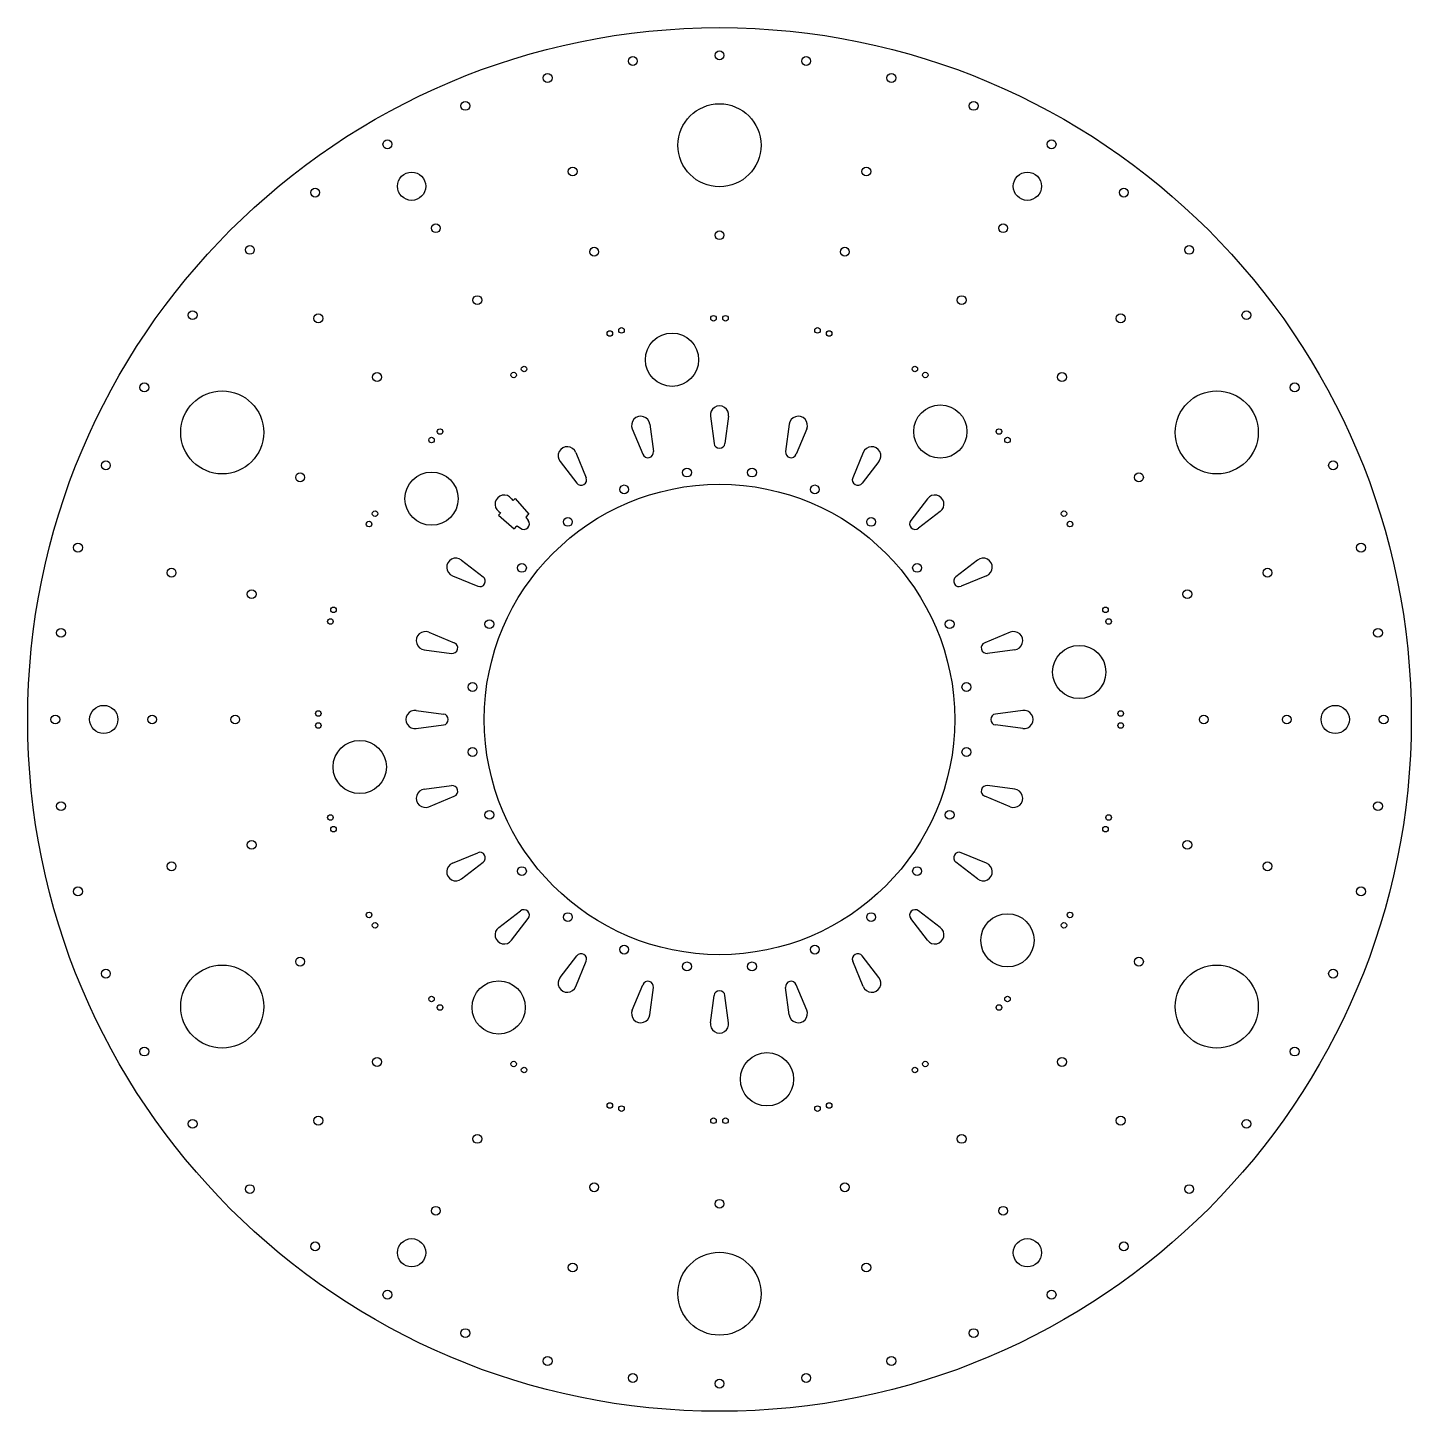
# Model space of a CAD drawing. Header units: millimetres. Extents: x 4 to 504, y 5 to 505.
import ezdxf

# ---------------------------------------------------------------- set-up
doc = ezdxf.new("R2010")
doc.units = ezdxf.units.MM

msp = doc.modelspace()

# ---------------------------------------------------------------- linework, layer by layer
at = {"color": 7, "linetype": 'Continuous', "lineweight": 25}
for p, q in [((229.24, 361.4), (230.53, 351.57)), ((251.15, 364.28), (252.45, 354.45)), ((257.71, 364.28), (256.41, 354.45)), ((279.62, 361.4), (278.33, 351.57)), ((222.91, 359.7), (226.7, 350.54)), ((285.96, 359.7), (282.16, 350.54)), ((202.49, 351.24), (206.28, 342.08)), ((306.38, 351.24), (302.58, 342.08)), ((196.81, 347.97), (202.84, 340.1)), ((312.05, 347.97), (306.02, 340.1)), ((179.27, 334.51), (179.8, 333.82)), ((180.55, 334.52), (185.58, 328.96)), ((329.59, 334.51), (323.56, 326.64)), ((174.63, 328.59), (180.19, 323.56)), ((174.64, 329.88), (175.33, 329.34)), ((184.39, 327.83), (185.31, 326.64)), ((334.23, 329.88), (326.36, 323.84)), ((181.31, 324.75), (182.5, 323.84)), ((161.18, 312.34), (169.05, 306.3)), ((347.68, 312.34), (339.82, 306.3)), ((157.9, 306.66), (167.06, 302.87)), ((350.96, 306.66), (341.8, 302.87)), ((149.44, 286.24), (158.6, 282.45)), ((359.42, 286.24), (350.26, 282.45)), ((147.75, 279.91), (157.58, 278.61)), ((361.11, 279.91), (351.29, 278.61)), ((144.86, 257.99), (154.69, 256.7)), ((364, 257.99), (354.17, 256.7)), ((144.86, 251.44), (154.69, 252.73)), ((364, 251.44), (354.17, 252.73)), ((147.75, 229.52), (157.58, 230.82)), ((361.11, 229.52), (351.29, 230.82)), ((149.44, 223.19), (158.6, 226.99)), ((359.42, 223.19), (350.26, 226.99)), ((157.9, 202.77), (167.06, 206.56)), ((350.96, 202.77), (341.8, 206.56)), ((161.18, 197.09), (169.05, 203.13)), ((347.68, 197.09), (339.82, 203.13)), ((174.64, 179.56), (182.5, 185.59)), ((334.23, 179.56), (326.36, 185.59)), ((179.27, 174.92), (185.31, 182.79)), ((329.59, 174.92), (323.56, 182.79)), ((196.81, 161.46), (202.84, 169.33)), ((202.49, 158.19), (206.28, 167.35)), ((306.38, 158.19), (302.58, 167.35)), ((312.05, 161.46), (306.02, 169.33)), ((222.91, 149.73), (226.7, 158.89)), ((229.24, 148.03), (230.53, 157.86)), ((279.62, 148.03), (278.33, 157.86)), ((285.96, 149.73), (282.16, 158.89)), ((251.15, 145.15), (252.45, 154.98)), ((257.71, 145.15), (256.41, 154.98))]:
    msp.add_line(p, q, dxfattribs=at)
for centre, radius in [((254.43, 254.72), 250), ((254.43, 494.72), 1.6), ((223.11, 492.66), 1.6), ((285.76, 492.66), 1.6), ((192.31, 486.54), 1.6), ((316.55, 486.54), 1.6), ((162.59, 476.45), 1.6), ((254.43, 462.22), 15), ((346.28, 476.45), 1.6), ((134.43, 462.56), 1.6), ((374.43, 462.56), 1.6), ((143.18, 447.41), 5.1), ((201.37, 452.73), 1.6), ((307.49, 452.73), 1.6), ((365.68, 447.41), 5.1), ((108.33, 445.12), 1.6), ((400.53, 445.12), 1.6), ((151.93, 432.25), 1.6), ((254.43, 429.72), 1.6), ((356.93, 432.25), 1.6), ((84.73, 424.42), 1.6), ((209.14, 423.75), 1.6), ((299.72, 423.75), 1.6), ((424.14, 424.42), 1.6), ((166.93, 406.27), 1.6), ((341.93, 406.27), 1.6), ((64.03, 400.82), 1.6), ((109.47, 399.67), 1.6), ((252.26, 399.7), 1), ((256.6, 399.7), 1), ((399.39, 399.67), 1.6), ((444.84, 400.82), 1.6), ((214.81, 394.2), 1), ((219.01, 395.32), 1), ((289.86, 395.32), 1), ((294.05, 394.2), 1), ((237.28, 384.72), 9.62), ((130.69, 378.46), 1.6), ((180.06, 379.19), 1), ((183.82, 381.36), 1), ((325.04, 381.36), 1), ((328.8, 379.19), 1), ((378.18, 378.46), 1.6), ((46.59, 374.72), 1.6), ((462.28, 374.72), 1.6), ((74.73, 358.47), 15), ((434.13, 358.47), 15), ((334.23, 358.77), 9.62), ((150.38, 355.7), 1), ((153.45, 358.77), 1), ((355.41, 358.77), 1), ((358.49, 355.7), 1), ((32.7, 346.56), 1.6), ((242.68, 343.95), 1.6), ((266.18, 343.95), 1.6), ((476.16, 346.56), 1.6), ((102.88, 342.22), 1.6), ((150.38, 334.51), 9.62), ((405.99, 342.22), 1.6), ((254.43, 254.72), 85), ((219.99, 337.86), 1.6), ((288.87, 337.86), 1.6), ((129.96, 329.09), 1), ((378.91, 329.09), 1), ((127.79, 325.33), 1), ((199.64, 326.12), 1.6), ((309.22, 326.12), 1.6), ((381.08, 325.33), 1), ((22.61, 316.83), 1.6), ((486.25, 316.83), 1.6), ((183.03, 309.5), 1.6), ((325.83, 309.5), 1.6), ((56.42, 307.77), 1.6), ((452.45, 307.77), 1.6), ((85.39, 300.01), 1.6), ((423.47, 300.01), 1.6), ((114.95, 294.34), 1), ((393.91, 294.34), 1), ((113.83, 290.14), 1), ((171.28, 289.16), 1.6), ((337.58, 289.16), 1.6), ((395.04, 290.14), 1), ((16.48, 286.04), 1.6), ((492.38, 286.04), 1.6), ((384.43, 271.87), 9.62), ((165.2, 266.46), 1.6), ((343.66, 266.46), 1.6), ((14.43, 254.72), 1.6), ((31.93, 254.72), 5.1), ((49.43, 254.72), 1.6), ((79.43, 254.72), 1.6), ((109.45, 256.89), 1), ((399.42, 256.89), 1), ((429.43, 254.72), 1.6), ((459.43, 254.72), 1.6), ((476.93, 254.72), 5.1), ((494.43, 254.72), 1.6), ((109.45, 252.54), 1), ((399.42, 252.54), 1), ((124.43, 237.56), 9.62), ((165.2, 242.97), 1.6), ((343.66, 242.97), 1.6), ((16.48, 223.39), 1.6), ((113.83, 219.29), 1), ((171.28, 220.27), 1.6), ((337.58, 220.27), 1.6), ((395.04, 219.29), 1), ((492.38, 223.39), 1.6), ((114.95, 215.09), 1), ((393.91, 215.09), 1), ((85.39, 209.42), 1.6), ((423.47, 209.42), 1.6), ((56.42, 201.66), 1.6), ((183.03, 199.93), 1.6), ((325.83, 199.93), 1.6), ((452.45, 201.66), 1.6), ((22.61, 192.6), 1.6), ((486.25, 192.6), 1.6), ((127.79, 184.1), 1), ((381.08, 184.1), 1), ((129.96, 180.34), 1), ((199.64, 183.31), 1.6), ((309.22, 183.31), 1.6), ((358.49, 174.92), 9.62), ((378.91, 180.34), 1), ((219.99, 171.57), 1.6), ((288.87, 171.57), 1.6), ((74.73, 150.97), 15), ((102.88, 167.22), 1.6), ((242.68, 165.49), 1.6), ((266.18, 165.49), 1.6), ((405.99, 167.22), 1.6), ((434.13, 150.97), 15), ((32.7, 162.87), 1.6), ((174.64, 150.66), 9.62), ((476.16, 162.87), 1.6), ((150.38, 153.73), 1), ((153.45, 150.66), 1), ((355.41, 150.66), 1), ((358.49, 153.73), 1), ((46.59, 134.72), 1.6), ((462.28, 134.72), 1.6), ((130.69, 130.97), 1.6), ((180.06, 130.24), 1), ((271.59, 124.71), 9.62), ((328.8, 130.24), 1), ((378.18, 130.97), 1.6), ((183.82, 128.07), 1), ((325.04, 128.07), 1), ((214.81, 115.23), 1), ((219.01, 114.11), 1), ((289.86, 114.11), 1), ((294.05, 115.23), 1), ((64.03, 108.61), 1.6), ((109.47, 109.76), 1.6), ((252.26, 109.73), 1), ((256.6, 109.73), 1), ((399.39, 109.76), 1.6), ((444.84, 108.61), 1.6), ((166.93, 103.16), 1.6), ((341.93, 103.16), 1.6), ((84.73, 85.01), 1.6), ((209.14, 85.68), 1.6), ((299.72, 85.68), 1.6), ((424.14, 85.01), 1.6), ((254.43, 79.72), 1.6), ((151.93, 77.18), 1.6), ((356.93, 77.18), 1.6), ((108.33, 64.31), 1.6), ((143.18, 62.03), 5.1), ((365.68, 62.03), 5.1), ((400.53, 64.31), 1.6), ((254.43, 47.22), 15), ((201.37, 56.7), 1.6), ((307.49, 56.7), 1.6), ((134.43, 46.87), 1.6), ((374.43, 46.87), 1.6), ((162.59, 32.98), 1.6), ((346.28, 32.98), 1.6), ((192.31, 22.89), 1.6), ((316.55, 22.89), 1.6), ((223.11, 16.77), 1.6), ((254.43, 14.72), 1.6), ((285.76, 16.77), 1.6)]:
    msp.add_circle(centre, radius, dxfattribs=at)
for centre, radius, start, end in [((254.43, 364.72), 3.31, 352.5, 187.5), ((225.96, 360.97), 3.31, 7.5, 202.5), ((282.9, 360.97), 3.31, 337.5, 172.5), ((199.43, 349.98), 3.31, 22.5, 217.5), ((228.55, 351.31), 2, 202.5, 7.5), ((254.43, 354.72), 2, 187.5, 352.5), ((280.31, 351.31), 2, 172.5, 337.5), ((309.43, 349.98), 3.31, 322.5, 157.5), ((204.43, 341.32), 2, 217.5, 22.5), ((304.43, 341.32), 2, 157.5, 322.5), ((176.65, 332.5), 3.31, 37.5, 232.5), ((332.21, 332.5), 3.31, 307.5, 142.5), ((254.43, 254.72), 108.75, 132.7926, 133.3332), ((254.43, 254.72), 108.75, 136.6668, 137.2074), ((183.72, 325.43), 2, 232.5, 37.5), ((254.43, 254.72), 101.25, 132.8414, 133.767), ((325.14, 325.43), 2, 142.5, 307.5), ((254.43, 254.72), 101.25, 136.233, 137.1586), ((159.17, 309.72), 3.31, 52.5, 247.5), ((349.69, 309.72), 3.31, 292.5, 127.5), ((167.83, 304.72), 2, 247.5, 52.5), ((341.03, 304.72), 2, 127.5, 292.5), ((148.18, 283.19), 3.31, 67.5, 262.5), ((360.68, 283.19), 3.31, 277.5, 112.5), ((157.84, 280.6), 2, 262.5, 67.5), ((351.02, 280.6), 2, 112.5, 277.5), ((144.43, 254.72), 3.31, 82.5, 277.5), ((154.43, 254.72), 2, 277.5, 82.5), ((354.43, 254.72), 2, 97.5, 262.5), ((364.43, 254.72), 3.31, 262.5, 97.5), ((157.84, 228.83), 2, 292.5, 97.5), ((351.02, 228.83), 2, 82.5, 247.5), ((148.18, 226.25), 3.31, 97.5, 292.5), ((360.68, 226.25), 3.31, 247.5, 82.5), ((167.83, 204.72), 2, 307.5, 112.5), ((341.03, 204.72), 2, 67.5, 232.5), ((159.17, 199.72), 3.31, 112.5, 307.5), ((349.69, 199.72), 3.31, 232.5, 67.5), ((183.72, 184), 2, 322.5, 127.5), ((325.14, 184), 2, 52.5, 217.5), ((176.65, 176.93), 3.31, 127.5, 322.5), ((332.21, 176.93), 3.31, 217.5, 52.5), ((204.43, 168.11), 2, 337.5, 142.5), ((304.43, 168.11), 2, 37.5, 202.5), ((199.43, 159.45), 3.31, 142.5, 337.5), ((228.55, 158.12), 2, 352.5, 157.5), ((280.31, 158.12), 2, 22.5, 187.5), ((309.43, 159.45), 3.31, 202.5, 37.5), ((254.43, 154.72), 2, 7.5, 172.5), ((225.96, 148.46), 3.31, 157.5, 352.5), ((254.43, 144.72), 3.31, 172.5, 7.5), ((282.9, 148.46), 3.31, 187.5, 22.5)]:
    msp.add_arc(centre, radius, start, end, dxfattribs=at)

doc.saveas('drawing.dxf')
